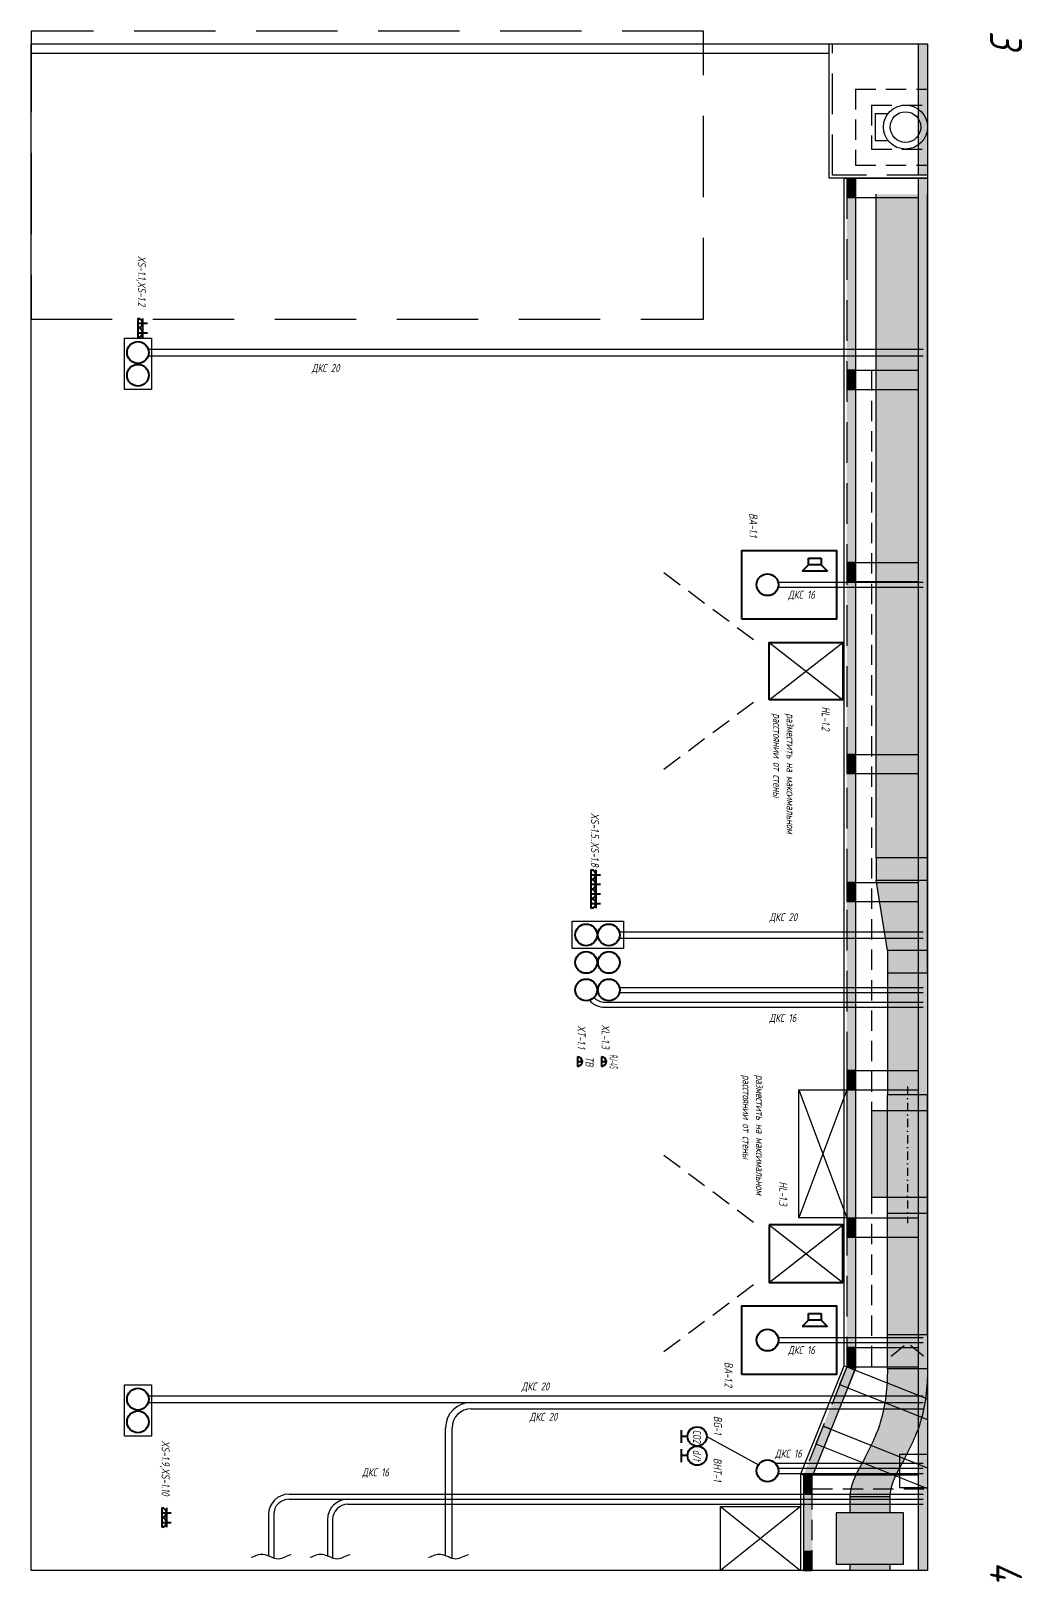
# Model space of a CAD drawing. Header units: millimetres. Extents: x -40374 to 56557, y -58468 to -14063.
# Drawn here: x -27105 to -24010, y -20850 to -16004 of the extents above; entities that cross this region are included whole.
import ezdxf
from ezdxf.enums import TextEntityAlignment as Align

# ---------------------------------------------------------------- set-up
doc = ezdxf.new("R2010")
doc.units = ezdxf.units.MM
doc.linetypes.add('DASHDOT', pattern=[25.4, 12.7, -6.35, 0, -6.35])
doc.linetypes.add('DASHED', pattern=[19.05, 12.7, -6.35])
for name, color, linetype in [('01 Черновое', 7, 'Continuous'), ('02 ОВиК', 7, 'Continuous'), ('02 ЭОМ и СС', 7, 'Continuous'), ('03 Потолок', 7, 'Continuous'), ('04 Лючки', 7, 'Continuous'), ('10 Перегородки', 7, 'Continuous')]:
    doc.layers.add(name, color=color, linetype=linetype)
doc.layers.add('100 noprint', color=1, linetype='Continuous', plot=False)
doc.styles.add('ГОСТ-ISOCPEUR', font='isocpeui.ttf', dxfattribs={"width": 0.8})

# ---------------------------------------------------------------- blocks, each defined once
blk = doc.blocks.new('громкоговоритель')
at = {"color": 0, "lineweight": -2}
for p, q in [((0, -2), (0, 2)), ((0, 2), (2, 2)), ((2, 2), (4, 4)), ((2, 2), (2, -2)), ((4, 4), (4, -4)), ((2, -2), (0, -2)), ((2, -2), (4, -4))]:
    blk.add_line(p, q, dxfattribs=at)
blk = doc.blocks.new('датчик температуры и влажности')
at = {"color": 0, "lineweight": -2}
for p, q in [((-2, 0), (2, 0)), ((0, 2), (0, 0))]:
    blk.add_line(p, q, dxfattribs=at)
blk.add_circle((0, 5), 3, dxfattribs=at)
at = {"color": 0, "lineweight": -2, "style": 'ГОСТ-ISOCPEUR', "width": 0.6}
blk.add_text('d/t', height=2.5, rotation=360, dxfattribs=at).set_placement((-0.01, 5), align=Align.MIDDLE_CENTER)
blk = doc.blocks.new('датчик CO2')
at = {"color": 0, "lineweight": -2}
for p, q in [((-2, 0), (2, 0)), ((0, 2), (0, 0))]:
    blk.add_line(p, q, dxfattribs=at)
blk.add_circle((0, 5), 3, dxfattribs=at)
at = {"color": 0, "lineweight": -2, "style": 'ГОСТ-ISOCPEUR', "width": 0.6}
blk.add_text('CO2', height=2.5, rotation=360, dxfattribs=at).set_placement((-0.01, 5), align=Align.MIDDLE_CENTER)
blk = doc.blocks.new('розетка скрытая трехполюсная')
at = {"color": 0, "lineweight": -2}
for p, q in [((-1.5, 1.5), (1.5, 1.5)), ((-1.5, 0), (1.5, 0)), ((0, 0), (0, 3))]:
    blk.add_line(p, q, dxfattribs=at)
blk.add_arc((0, 0), 1.5, 0, 180, dxfattribs=at)
blk = doc.blocks.new('розетка RJ-45')
at = {"color": 0, "lineweight": -2}
for p, q in [((-1.5, 0), (1.5, 0)), ((0, 0), (0, 1.5))]:
    blk.add_line(p, q, dxfattribs=at)
blk.add_arc((0, 0), 1.5, 0, 180, dxfattribs=at)
at = {"color": 0, "lineweight": -2, "style": 'ГОСТ-ISOCPEUR', "width": 0.4}
blk.add_text('RJ-45', height=2.5, dxfattribs=at).set_placement((0, 2.5), align=Align.CENTER)
blk = doc.blocks.new('розетка ТВ')
at = {"color": 0, "lineweight": -2}
for p, q in [((-1.5, 0), (1.5, 0)), ((0, 0), (0, 1.5))]:
    blk.add_line(p, q, dxfattribs=at)
blk.add_arc((0, 0), 1.5, 0, 180, dxfattribs=at)
at = {"color": 0, "lineweight": -2, "style": 'ГОСТ-ISOCPEUR', "width": 0.8}
blk.add_text('ТВ', height=2.5, dxfattribs=at).set_placement((0, 2.5), align=Align.CENTER)

msp = doc.modelspace()

# ---------------------------------------------------------------- hatches: boundary and pattern name
at = {"layer": '02 ОВиК', "lineweight": -2}
for points in [[(-24464.9, -18587.1), (-24304.9, -18587.1), (-24304.9, -16514.1), (-24464.9, -16514.1)], [(-24464.9, -18587.1), (-24304.9, -18587.1), (-24304.9, -16514.1), (-24464.9, -16514.1)], [(-24429.9, -19327.1), (-24304.9, -19327.1), (-24304.9, -18947.1), (-24429.9, -18947.1)], [(-24304.9, -19327.1), (-24304.9, -18947.1), (-24429.9, -18947.1), (-24429.9, -19327.1)], [(-24429.9, -19647.1), (-24429.9, -19377.1), (-24479.9, -19377.1), (-24479.9, -19647.1)], [(-24429.9, -19647.1), (-24429.9, -19377.1), (-24479.9, -19377.1), (-24479.9, -19647.1)], [(-24429.9, -20077.1), (-24304.9, -20077.1), (-24304.9, -19697.1), (-24429.9, -19697.1)], [(-24429.9, -20077.1), (-24304.9, -20077.1), (-24304.9, -19697.1), (-24429.9, -19697.1)], [(-24304.9, -20184.1), (-24429.9, -20184.1), (-24429.9, -20077.1), (-24304.9, -20077.1)], [(-24304.9, -20184.1), (-24429.9, -20184.1), (-24429.9, -20077.1), (-24304.9, -20077.1)]]:
    msp.add_hatch(color=232, dxfattribs=at).paths.add_polyline_path(points)
h = msp.add_hatch(color=232, dxfattribs=at)
h.paths.add_polyline_path([(-24429.9, -18947.1), (-24304.9, -18947.1), (-24304.9, -18877.1), (-24429.9, -18877.1)])
h.paths.add_polyline_path([(-24429.9, -18877.1), (-24304.9, -18877.1), (-24304.9, -18657.1), (-24464.9, -18657.1)])
h.paths.add_polyline_path([(-24464.9, -18657.1), (-24304.9, -18657.1), (-24304.9, -18587.1), (-24464.9, -18587.1)])
h = msp.add_hatch(color=232, dxfattribs=at)
h.paths.add_polyline_path([(-24429.9, -18947.1), (-24304.9, -18947.1), (-24304.9, -18877.1), (-24429.9, -18877.1)])
h.paths.add_polyline_path([(-24304.9, -18877.1), (-24304.9, -18657.1), (-24464.9, -18657.1), (-24429.9, -18877.1)])
h.paths.add_polyline_path([(-24464.9, -18657.1), (-24304.9, -18657.1), (-24304.9, -18587.1), (-24464.9, -18587.1)])
h = msp.add_hatch(color=232, dxfattribs=at)
h.paths.add_polyline_path([(-24367.4, -19377.1), (-24304.9, -19377.1), (-24304.9, -19327.1), (-24367.4, -19327.1)])
h.paths.add_polyline_path([(-24367.4, -19647.1), (-24304.9, -19647.1), (-24304.9, -19377.1), (-24367.4, -19377.1)])
h.paths.add_polyline_path([(-24429.9, -19377.1), (-24367.4, -19377.1), (-24367.4, -19327.1), (-24429.9, -19327.1)])
h.paths.add_polyline_path([(-24429.9, -19647.1), (-24367.4, -19647.1), (-24367.4, -19377.1), (-24429.9, -19377.1)])
h.paths.add_polyline_path([(-24429.9, -19697.1), (-24367.4, -19697.1), (-24367.4, -19647.1), (-24429.9, -19647.1)])
h.paths.add_polyline_path([(-24367.4, -19697.1), (-24304.9, -19697.1), (-24304.9, -19647.1), (-24367.4, -19647.1)])
h = msp.add_hatch(color=232, dxfattribs=at)
h.paths.add_polyline_path([(-24367.4, -19377.1), (-24304.9, -19377.1), (-24304.9, -19327.1), (-24367.4, -19327.1)])
h.paths.add_polyline_path([(-24367.4, -19647.1), (-24304.9, -19647.1), (-24304.9, -19377.1), (-24367.4, -19377.1)])
h.paths.add_polyline_path([(-24429.9, -19377.1), (-24367.4, -19377.1), (-24367.4, -19327.1), (-24429.9, -19327.1)])
h.paths.add_polyline_path([(-24429.9, -19647.1), (-24367.4, -19647.1), (-24367.4, -19377.1), (-24429.9, -19377.1)])
h.paths.add_polyline_path([(-24429.9, -19697.1), (-24367.4, -19697.1), (-24367.4, -19647.1), (-24429.9, -19647.1)])
h.paths.add_polyline_path([(-24367.4, -19697.1), (-24304.9, -19697.1), (-24304.9, -19647.1), (-24367.4, -19647.1)])
h = msp.add_hatch(color=232, dxfattribs=at)
edge = h.paths.add_edge_path()
edge.add_spline(control_points=[(-24419.5, -20559.1), (-24413.9, -20534.4), (-24376.7, -20464.9), (-24316, -20349.3), (-24304.9, -20240.4), (-24304.9, -20184.1)], knot_values=[0, 0, 0, 0, 76.469987, 226.168916, 395.002195, 395.002195, 395.002195, 395.002195], degree=3, periodic=0)
edge.add_line((-24304.9, -20184.1), (-24429.9, -20184.1))
edge.add_spline(control_points=[(-24429.9, -20184.1), (-24429.9, -20240.4), (-24441, -20349.3), (-24501.7, -20464.9), (-24538.9, -20534.4), (-24544.5, -20559.1)], knot_values=[0, 0, 0, 0, 168.833279, 318.532208, 395.002195, 395.002195, 395.002195, 395.002195], degree=3, periodic=0)
edge.add_line((-24544.5, -20559.1), (-24419.5, -20559.1))
edge = h.paths.add_edge_path()
edge.add_spline(control_points=[(-24422.4, -20584.1), (-24422.4, -20575.6), (-24421.3, -20567.3), (-24419.5, -20559.1)], knot_values=[395.002195, 395.002195, 395.002195, 395.002195, 420.433976, 420.433976, 420.433976, 420.433976], degree=3, periodic=0)
edge.add_line((-24419.5, -20559.1), (-24544.5, -20559.1))
edge.add_spline(control_points=[(-24544.5, -20559.1), (-24546.3, -20567.3), (-24547.4, -20575.6), (-24547.4, -20584.1)], knot_values=[395.002195, 395.002195, 395.002195, 395.002195, 420.433976, 420.433976, 420.433976, 420.433976], degree=3, periodic=0)
edge.add_line((-24547.4, -20584.1), (-24422.4, -20584.1))
h = msp.add_hatch(color=232, dxfattribs=at)
edge = h.paths.add_edge_path()
edge.add_spline(control_points=[(-24419.5, -20559.1), (-24413.9, -20534.4), (-24376.7, -20464.9), (-24316, -20349.3), (-24304.9, -20240.4), (-24304.9, -20184.1)], knot_values=[0, 0, 0, 0, 76.469987, 226.168916, 395.002195, 395.002195, 395.002195, 395.002195], degree=3, periodic=0)
edge.add_line((-24304.9, -20184.1), (-24429.9, -20184.1))
edge.add_spline(control_points=[(-24429.9, -20184.1), (-24429.9, -20240.4), (-24441, -20349.3), (-24501.7, -20464.9), (-24538.9, -20534.4), (-24544.5, -20559.1)], knot_values=[0, 0, 0, 0, 168.833279, 318.532208, 395.002195, 395.002195, 395.002195, 395.002195], degree=3, periodic=0)
edge.add_line((-24544.5, -20559.1), (-24419.5, -20559.1))
edge = h.paths.add_edge_path()
edge.add_spline(control_points=[(-24422.4, -20584.1), (-24422.4, -20575.6), (-24421.3, -20567.3), (-24419.5, -20559.1)], knot_values=[395.002195, 395.002195, 395.002195, 395.002195, 420.433976, 420.433976, 420.433976, 420.433976], degree=3, periodic=0)
edge.add_line((-24419.5, -20559.1), (-24544.5, -20559.1))
edge.add_spline(control_points=[(-24544.5, -20559.1), (-24546.3, -20567.3), (-24547.4, -20575.6), (-24547.4, -20584.1)], knot_values=[395.002195, 395.002195, 395.002195, 395.002195, 420.433976, 420.433976, 420.433976, 420.433976], degree=3, periodic=0)
edge.add_line((-24547.4, -20584.1), (-24422.4, -20584.1))
h = msp.add_hatch(color=232, dxfattribs=at)
h.paths.add_polyline_path([(-24547.4, -20634.1), (-24422.4, -20634.1), (-24422.4, -20584.1), (-24547.4, -20584.1)])
h.paths.add_polyline_path([(-24589.9, -20794.1), (-24379.9, -20794.1), (-24379.9, -20634.1), (-24589.9, -20634.1)])
h.paths.add_polyline_path([(-24547.4, -20814.1), (-24422.4, -20814.1), (-24422.4, -20794.1), (-24547.4, -20794.1)])
h = msp.add_hatch(color=232, dxfattribs=at)
h.paths.add_polyline_path([(-24422.4, -20634.1), (-24422.4, -20584.1), (-24547.4, -20584.1), (-24547.4, -20634.1)])
h.paths.add_polyline_path([(-24379.9, -20634.1), (-24589.9, -20634.1), (-24589.9, -20794.1), (-24379.9, -20794.1)])
h.paths.add_polyline_path([(-24422.4, -20814.1), (-24422.4, -20794.1), (-24547.4, -20794.1), (-24547.4, -20814.1)])
at = {"layer": '03 Потолок', "lineweight": -2}
for color, points in [(9, [(-24304.9, -16454.6), (-24304.9, -16044.1), (-24332.9, -16044.1), (-24332.9, -16454.6)]), (252, [(-24556.9, -16524.1), (-24529.9, -16524.1), (-24529.9, -16464.1), (-24556.9, -16464.1)]), (9, [(-24304.9, -20814.1), (-24304.9, -16464.1), (-24332.9, -16464.1), (-24332.9, -20814.1)]), (252, [(-24556.9, -17124.1), (-24529.9, -17124.1), (-24529.9, -17064.1), (-24556.9, -17064.1)]), (252, [(-24556.9, -17724.1), (-24529.9, -17724.1), (-24529.9, -17664.1), (-24556.9, -17664.1)]), (252, [(-24556.9, -18324.1), (-24529.9, -18324.1), (-24529.9, -18264.1), (-24556.9, -18264.1)]), (252, [(-24556.9, -18724.1), (-24529.9, -18724.1), (-24529.9, -18664.1), (-24556.9, -18664.1)]), (252, [(-24556.9, -19312.1), (-24529.9, -19312.1), (-24529.9, -19252.1), (-24556.9, -19252.1)]), (252, [(-24556.9, -19772.1), (-24529.9, -19772.1), (-24529.9, -19712.1), (-24556.9, -19712.1)]), (252, [(-24556.9, -20177.3), (-24529.9, -20177.3), (-24529.9, -20117.3), (-24556.9, -20117.3)]), (252, [(-24579.1, -20233), (-24554, -20243), (-24531.8, -20187.3), (-24556.9, -20177.3)]), (252, [(-24653.1, -20418.2), (-24628, -20428.2), (-24605.8, -20372.5), (-24630.9, -20362.5)]), (252, [(-24691.9, -20575.2), (-24664.9, -20575.2), (-24664.9, -20515.2), (-24691.9, -20515.2)]), (9, [(-24664.9, -20754.1), (-24664.9, -20575.2), (-24691.9, -20575.2), (-24691.9, -20754.1)]), (252, [(-24691.9, -20814.1), (-24664.9, -20814.1), (-24664.9, -20754.1), (-24691.9, -20754.1)])]:
    msp.add_hatch(color=color, dxfattribs=at).paths.add_polyline_path(points)
h = msp.add_hatch(color=9, dxfattribs=at)
h.paths.add_polyline_path([(-24529.9, -20182.5), (-24529.9, -20177.3), (-24556.9, -20177.3), (-24556.8, -20177.3)])
h.paths.add_polyline_path([(-24529.9, -20117.3), (-24529.9, -19772.1), (-24556.9, -19772.1), (-24556.9, -20117.3)])
h.paths.add_polyline_path([(-24529.9, -19712.1), (-24529.9, -19312.1), (-24556.9, -19312.1), (-24556.9, -19712.1)])
h.paths.add_polyline_path([(-24529.9, -19252.1), (-24529.9, -18724.1), (-24556.9, -18724.1), (-24556.9, -19252.1)])
h.paths.add_polyline_path([(-24529.9, -18664.1), (-24529.9, -18324.1), (-24556.9, -18324.1), (-24556.9, -18664.1)])
h.paths.add_polyline_path([(-24529.9, -18264.1), (-24529.9, -17724.1), (-24556.9, -17724.1), (-24556.9, -18264.1)])
h.paths.add_polyline_path([(-24529.9, -17664.1), (-24529.9, -17124.1), (-24556.9, -17124.1), (-24556.9, -17664.1)])
h.paths.add_polyline_path([(-24529.9, -17064.1), (-24529.9, -16524.1), (-24556.9, -16524.1), (-24556.9, -17064.1)])
h = msp.add_hatch(color=9, dxfattribs=at)
h.paths.add_polyline_path([(-24531.8, -20187.3), (-24529.9, -20182.5), (-24556.8, -20177.3)])
h.paths.add_polyline_path([(-24605.8, -20372.5), (-24554, -20243), (-24579.1, -20233), (-24630.9, -20362.5)])
h.paths.add_polyline_path([(-24662.8, -20515.2), (-24628, -20428.2), (-24653.1, -20418.2), (-24691.9, -20515.2)])

# ---------------------------------------------------------------- linework, layer by layer
at = {"layer": '01 Черновое', "linetype": 'DASHED', "ltscale": 20}
msp.add_lwpolyline([(-25004.9, -16004.1), (-27104.9, -16004.1), (-27104.9, -16904.1), (-25004.9, -16904.1)], close=True, dxfattribs=at)
at = {"layer": '01 Черновое'}
msp.add_lwpolyline([(-27104.9, -16044.1), (-24304.9, -16044.1), (-24304.9, -20814.1), (-27104.9, -20814.1)], close=True, dxfattribs=at)
at = {"layer": '02 ОВиК', "color": 1, "linetype": 'DASHED', "lineweight": -2, "ltscale": 5}
for p, q in [((-24529.9, -16185.3), (-24304.9, -16185.3)), ((-24529.9, -16185.3), (-24529.9, -16422.8)), ((-24529.9, -16185.3), (-24304.9, -16185.3)), ((-24529.9, -16185.3), (-24529.9, -16422.8)), ((-24479.9, -16235.3), (-24304.9, -16235.3)), ((-24479.9, -16235.3), (-24479.9, -16372.8)), ((-24479.9, -16235.3), (-24304.9, -16235.3)), ((-24479.9, -16235.3), (-24479.9, -16372.8)), ((-24479.9, -16372.8), (-24304.9, -16372.8)), ((-24479.9, -16372.8), (-24304.9, -16372.8)), ((-24529.9, -16422.8), (-24304.9, -16422.8)), ((-24529.9, -16422.8), (-24304.9, -16422.8)), ((-24529.9, -17064.1), (-24529.9, -20177.3)), ((-24529.9, -17064.1), (-24529.9, -20177.3)), ((-24479.9, -17064.1), (-24479.9, -20177.3)), ((-24479.9, -17064.1), (-24479.9, -20177.3)), ((-24664.9, -20814.1), (-24664.9, -20559.1)), ((-24664.9, -20559.1), (-24304.9, -20559.1)), ((-24664.9, -20814.1), (-24664.9, -20559.1)), ((-24664.9, -20559.1), (-24304.9, -20559.1))]:
    msp.add_line(p, q, dxfattribs=at)
at = {"layer": '02 ОВиК', "color": 1}
for p, q in [((-24468.6, -16261.5), (-24427.6, -16261.5)), ((-24468.6, -16261.5), (-24468.6, -16346.6)), ((-24468.6, -16261.5), (-24427.6, -16261.5)), ((-24468.6, -16261.5), (-24468.6, -16346.6)), ((-24468.6, -16346.6), (-24427.6, -16346.6)), ((-24468.6, -16346.6), (-24427.6, -16346.6)), ((-24464.9, -18587.1), (-24464.9, -16514.1)), ((-24464.9, -18587.1), (-24464.9, -16514.1)), ((-24304.9, -18587.1), (-24304.9, -16514.1)), ((-24304.9, -18587.1), (-24304.9, -16514.1)), ((-24304.9, -18587.1), (-24464.9, -18587.1)), ((-24304.9, -18587.1), (-24464.9, -18587.1)), ((-24429.9, -18877.1), (-24464.9, -18657.1)), ((-24429.9, -18877.1), (-24464.9, -18657.1)), ((-24304.9, -18877.1), (-24304.9, -18657.1)), ((-24304.9, -18877.1), (-24304.9, -18657.1)), ((-24429.9, -18947.1), (-24429.9, -19327.1)), ((-24429.9, -18947.1), (-24429.9, -19327.1)), ((-24304.9, -18947.1), (-24304.9, -19327.1)), ((-24304.9, -18947.1), (-24304.9, -19327.1)), ((-24429.9, -19697.1), (-24429.9, -19327.1)), ((-24429.9, -19697.1), (-24429.9, -19327.1)), ((-24479.9, -19377.1), (-24479.9, -19647.1)), ((-24479.9, -19377.1), (-24429.9, -19377.1)), ((-24479.9, -19377.1), (-24479.9, -19647.1)), ((-24479.9, -19377.1), (-24429.9, -19377.1)), ((-24479.9, -19647.1), (-24429.9, -19647.1)), ((-24479.9, -19647.1), (-24429.9, -19647.1)), ((-24417.7, -20144.2), (-24377.3, -20110.9)), ((-24417.7, -20144.2), (-24377.3, -20110.9)), ((-24317, -20144.2), (-24357.4, -20110.9)), ((-24317, -20144.2), (-24357.4, -20110.9))]:
    msp.add_line(p, q, dxfattribs=at)
at = {"layer": '02 ОВиК', "color": 1, "lineweight": -2}
for p, q in [((-24429.9, -19327.1), (-24304.9, -19327.1)), ((-24429.9, -19327.1), (-24304.9, -19327.1)), ((-24304.9, -19697.1), (-24304.9, -19327.1)), ((-24304.9, -19697.1), (-24304.9, -19327.1)), ((-24429.9, -19377.1), (-24304.9, -19377.1)), ((-24429.9, -19377.1), (-24304.9, -19377.1)), ((-24429.9, -19647.1), (-24304.9, -19647.1)), ((-24429.9, -19647.1), (-24304.9, -19647.1)), ((-24429.9, -20077.1), (-24429.9, -19697.1)), ((-24429.9, -19697.1), (-24304.9, -19697.1)), ((-24429.9, -20077.1), (-24429.9, -19697.1)), ((-24429.9, -19697.1), (-24304.9, -19697.1)), ((-24304.9, -20077.1), (-24304.9, -19697.1)), ((-24304.9, -20077.1), (-24304.9, -19697.1)), ((-24422.4, -20584.1), (-24547.4, -20584.1)), ((-24547.4, -20584.1), (-24547.4, -20634.1)), ((-24422.4, -20584.1), (-24547.4, -20584.1)), ((-24547.4, -20584.1), (-24547.4, -20634.1)), ((-24422.4, -20584.1), (-24422.4, -20634.1)), ((-24422.4, -20584.1), (-24422.4, -20634.1)), ((-24547.4, -20794.1), (-24547.4, -20814.1)), ((-24547.4, -20794.1), (-24547.4, -20814.1)), ((-24422.4, -20794.1), (-24422.4, -20814.1)), ((-24422.4, -20794.1), (-24422.4, -20814.1))]:
    msp.add_line(p, q, dxfattribs=at)
at = {"layer": '02 ОВиК', "color": 1, "linetype": 'DASHDOT', "ltscale": 2}
msp.add_line((-24367.4, -19301.4), (-24367.4, -19728.7), dxfattribs=at)
msp.add_line((-24367.4, -19301.4), (-24367.4, -19728.7), dxfattribs=at)
at = {"layer": '02 ОВиК', "color": 1, "flags": 128}
for points in [[(-24464.9, -18657.1), (-24304.9, -18657.1), (-24304.9, -18587.1), (-24464.9, -18587.1)], [(-24464.9, -18657.1), (-24304.9, -18657.1), (-24304.9, -18587.1), (-24464.9, -18587.1)], [(-24429.9, -18947.1), (-24304.9, -18947.1), (-24304.9, -18877.1), (-24429.9, -18877.1)], [(-24429.9, -18947.1), (-24304.9, -18947.1), (-24304.9, -18877.1), (-24429.9, -18877.1)], [(-24304.9, -20184.1), (-24429.9, -20184.1), (-24429.9, -20077.1), (-24304.9, -20077.1)], [(-24304.9, -20184.1), (-24429.9, -20184.1), (-24429.9, -20077.1), (-24304.9, -20077.1)]]:
    msp.add_lwpolyline(points, close=True, dxfattribs=at)
at = {"layer": '02 ОВиК', "color": 1, "lineweight": -2, "flags": 128}
msp.add_lwpolyline([(-24379.9, -20634.1), (-24589.9, -20634.1), (-24589.9, -20794.1), (-24379.9, -20794.1)], close=True, dxfattribs=at)
msp.add_lwpolyline([(-24379.9, -20634.1), (-24589.9, -20634.1), (-24589.9, -20794.1), (-24379.9, -20794.1)], close=True, dxfattribs=at)
at = {"layer": '02 ОВиК', "color": 1}
for radius in [68.8, 68.8, 47.8, 47.8]:
    msp.add_circle((-24373.6, -16304.1), radius, dxfattribs=at)
at = {"layer": '02 ОВиК', "color": 1, "lineweight": -2, "start_tangent": (0, -1), "end_tangent": (0, -1)}
for points in [[(-24429.9, -20184.1), (-24452.3, -20351.4), (-24514, -20487.8), (-24547.4, -20584.1)], [(-24429.9, -20184.1), (-24452.3, -20351.4), (-24514, -20487.8), (-24547.4, -20584.1)], [(-24304.9, -20184.1), (-24327.3, -20351.4), (-24389, -20487.8), (-24422.4, -20584.1)], [(-24304.9, -20184.1), (-24327.3, -20351.4), (-24389, -20487.8), (-24422.4, -20584.1)]]:
    msp.add_spline(points, degree=3, dxfattribs=at)
at = {"layer": '02 ЭОМ и СС', "color": 1}
for p, q in [((-26738.4, -16998.6), (-24318.4, -16998.6)), ((-26738.4, -16998.6), (-24318.4, -16998.6)), ((-26738.4, -17018.6), (-24318.4, -17018.6)), ((-26738.4, -17018.6), (-24318.4, -17018.6)), ((-25267.6, -18818.1), (-24318.4, -18818.1)), ((-25267.6, -18818.1), (-24318.4, -18818.1)), ((-25267.6, -18838.1), (-24318.4, -18838.1)), ((-25267.6, -18838.1), (-24318.4, -18838.1)), ((-26738.4, -20268.6), (-24318.4, -20268.6)), ((-26738.4, -20268.6), (-24318.4, -20268.6)), ((-26738.4, -20288.6), (-24318.4, -20288.6)), ((-26738.4, -20288.6), (-24318.4, -20288.6)), ((-25741.9, -20288.6), (-24318.4, -20288.6)), ((-25741.9, -20288.6), (-24318.4, -20288.6)), ((-25729.9, -20308.6), (-24318.4, -20308.6)), ((-25729.9, -20308.6), (-24318.4, -20308.6)), ((-25809.9, -20767.9), (-25809.9, -20368.6)), ((-25809.9, -20767.9), (-25809.9, -20368.6)), ((-25789.9, -20776.3), (-25789.9, -20368.6)), ((-25789.9, -20776.3), (-25789.9, -20368.6))]:
    msp.add_line(p, q, dxfattribs=at)
at = {"layer": '02 ЭОМ и СС', "color": 3, "linetype": 'DASHED', "ltscale": 5}
for p, q in [((-24848.2, -17906.4), (-25129.9, -17695.8)), ((-24848.2, -18101.8), (-25129.9, -18312.4)), ((-24848.2, -19726.4), (-25129.9, -19515.8)), ((-24848.2, -19921.8), (-25129.9, -20132.4))]:
    msp.add_line(p, q, dxfattribs=at)
at = {"layer": '02 ЭОМ и СС'}
for p, q in [((-24771.3, -17726.1), (-24318.4, -17726.1)), ((-24771.3, -17726.1), (-24318.4, -17726.1)), ((-24771.3, -17742.1), (-24318.4, -17742.1)), ((-24771.3, -17742.1), (-24318.4, -17742.1)), ((-24771.3, -20086.1), (-24318.4, -20086.1)), ((-24771.3, -20086.1), (-24318.4, -20086.1)), ((-24771.3, -20102.1), (-24318.4, -20102.1)), ((-24771.3, -20102.1), (-24318.4, -20102.1)), ((-24994.3, -20395.1), (-24832.5, -20483.6)), ((-24780.3, -20478.7), (-24318.4, -20478.7)), ((-24780.3, -20478.7), (-24318.4, -20478.7)), ((-24771.3, -20494.7), (-24318.4, -20494.7)), ((-24771.3, -20494.7), (-24318.4, -20494.7)), ((-24746.5, -20494.7), (-24318.4, -20494.7)), ((-24746.5, -20494.7), (-24318.4, -20494.7)), ((-24771.3, -20510.7), (-24318.4, -20510.7)), ((-24771.3, -20510.7), (-24318.4, -20510.7)), ((-26298.9, -20575.2), (-24318.4, -20575.2)), ((-26298.9, -20575.2), (-24318.4, -20575.2)), ((-26298.9, -20591.2), (-24318.4, -20591.2)), ((-26298.9, -20591.2), (-24318.4, -20591.2)), ((-26105.9, -20591.2), (-24318.4, -20591.2)), ((-26105.9, -20591.2), (-24318.4, -20591.2)), ((-26362.9, -20639.2), (-26362.9, -20768.5)), ((-26362.9, -20639.2), (-26362.9, -20768.5)), ((-26346.9, -20639.2), (-26346.9, -20775.3)), ((-26346.9, -20639.2), (-26346.9, -20775.3)), ((-26114.9, -20607.2), (-24318.4, -20607.2)), ((-26114.9, -20607.2), (-24318.4, -20607.2)), ((-26178.9, -20655.2), (-26178.9, -20768.5)), ((-26178.9, -20655.2), (-26178.9, -20768.5)), ((-26162.9, -20655.2), (-26162.9, -20775.3)), ((-26162.9, -20655.2), (-26162.9, -20775.3))]:
    msp.add_line(p, q, dxfattribs=at)
at = {"layer": '02 ЭОМ и СС', "color": 3}
for p, q in [((-24799.4, -18094.1), (-24569.4, -17914.1)), ((-24799.4, -17914.1), (-24569.4, -18094.1)), ((-24799.4, -19734.1), (-24569.4, -19914.1)), ((-24799.4, -19914.1), (-24569.4, -19734.1))]:
    msp.add_line(p, q, dxfattribs=at)
at = {"layer": '02 ЭОМ и СС', "color": 6}
for p, q in [((-25266.6, -18992.1), (-24318.4, -18992.1)), ((-25266.6, -18992.1), (-24318.4, -18992.1)), ((-25312.8, -19038.1), (-24318.4, -19038.1)), ((-25312.8, -19038.1), (-24318.4, -19038.1)), ((-25266.6, -19008.1), (-24318.4, -19008.1)), ((-25266.6, -19008.1), (-24318.4, -19008.1)), ((-25312.8, -19054.1), (-24318.4, -19054.1)), ((-25312.8, -19054.1), (-24318.4, -19054.1))]:
    msp.add_line(p, q, dxfattribs=at)
at = {"layer": '02 ЭОМ и СС', "lineweight": 40, "flags": 128}
for points in [[(-24884.4, -17841.6), (-24884.4, -17626.6), (-24589.4, -17626.6), (-24589.4, -17841.6)], [(-24884.4, -20201.6), (-24884.4, -19986.6), (-24589.4, -19986.6), (-24589.4, -20201.6)]]:
    msp.add_lwpolyline(points, close=True, dxfattribs=at)
at = {"layer": '02 ЭОМ и СС', "color": 3, "lineweight": 40, "flags": 128}
for points in [[(-24799.4, -18094.1), (-24799.4, -17914.1), (-24569.4, -17914.1), (-24569.4, -18094.1)], [(-24799.4, -19734.1), (-24799.4, -19914.1), (-24569.4, -19914.1), (-24569.4, -19734.1)]]:
    msp.add_lwpolyline(points, close=True, dxfattribs=at)
at = {"layer": '02 ЭОМ и СС', "color": 1, "lineweight": 40}
for centre in [(-26770.9, -17008.6), (-26770.9, -17008.6), (-26770.9, -17079.6), (-26770.9, -17079.6), (-25371, -18828.1), (-25371, -18828.1), (-25300, -18828.1), (-25300, -18828.1), (-25370.9, -18914.1), (-25370.9, -18914.1), (-25299.9, -18914.1), (-25299.9, -18914.1), (-26770.9, -20278.6), (-26770.9, -20278.6), (-26770.9, -20349.6), (-26770.9, -20349.6)]:
    msp.add_circle(centre, 34, dxfattribs=at)
at = {"layer": '02 ЭОМ и СС', "lineweight": 40}
for centre in [(-24804.4, -17734.1), (-24804.4, -17734.1), (-24804.4, -20094.1), (-24804.4, -20094.1), (-24804.4, -20502.7), (-24804.4, -20502.7)]:
    msp.add_circle(centre, 34, dxfattribs=at)
at = {"layer": '02 ЭОМ и СС', "color": 6, "lineweight": 40}
for centre in [(-25370.9, -19000.1), (-25370.9, -19000.1), (-25299.9, -19000.1), (-25299.9, -19000.1)]:
    msp.add_circle(centre, 34, dxfattribs=at)
at = {"layer": '02 ЭОМ и СС', "color": 6}
for radius, start in [(64, 221.5369), (64, 221.5369), (48, 225), (48, 225)]:
    msp.add_arc((-25312.8, -18990.1), radius, start, 270, dxfattribs=at)
at = {"layer": '02 ЭОМ и СС', "color": 1}
for radius in [80, 80, 60, 60]:
    msp.add_arc((-25729.9, -20368.6), radius, 90, 180, dxfattribs=at)
at = {"layer": '02 ЭОМ и СС'}
for centre, radius in [((-26298.9, -20639.2), 64), ((-26298.9, -20639.2), 64), ((-26298.9, -20639.2), 48), ((-26298.9, -20639.2), 48), ((-26114.9, -20655.2), 64), ((-26114.9, -20655.2), 64), ((-26114.9, -20655.2), 48), ((-26114.9, -20655.2), 48)]:
    msp.add_arc(centre, radius, 90, 180, dxfattribs=at)
at = {"layer": '02 ЭОМ и СС', "start_tangent": (-0.971399, -0.237453), "end_tangent": (-0.910366, -0.413803)}
for points in [[(-26292.3, -20764.7), (-26332.1, -20778.4), (-26379.8, -20763.6), (-26417.3, -20773.8)], [(-26292.3, -20764.7), (-26332.1, -20778.4), (-26379.8, -20763.6), (-26417.3, -20773.8)], [(-26108.3, -20764.7), (-26148.1, -20778.4), (-26195.8, -20763.6), (-26233.3, -20773.8)], [(-26108.3, -20764.7), (-26148.1, -20778.4), (-26195.8, -20763.6), (-26233.3, -20773.8)]]:
    msp.add_spline(points, degree=3, dxfattribs=at)
at = {"layer": '02 ЭОМ и СС', "color": 1, "start_tangent": (-0.971399, -0.237453), "end_tangent": (-0.910366, -0.413803)}
msp.add_spline([(-25737.9, -20764.7), (-25777.7, -20778.4), (-25825.4, -20763.6), (-25862.9, -20773.8)], degree=3, dxfattribs=at)
msp.add_spline([(-25737.9, -20764.7), (-25777.7, -20778.4), (-25825.4, -20763.6), (-25862.9, -20773.8)], degree=3, dxfattribs=at)
at = {"layer": '03 Потолок', "color": 1, "lineweight": -2}
for p, q in [((-24611.4, -16464.1), (-24611.4, -16044.1)), ((-24332.9, -16454.6), (-24332.9, -16044.1)), ((-24304.9, -16464.1), (-24611.4, -16464.1)), ((-24566.4, -16464.1), (-24304.9, -16464.1)), ((-24566.4, -16464.1), (-24566.4, -20175.4)), ((-24529.9, -16464.1), (-24529.9, -20182.5)), ((-24332.9, -20814.1), (-24332.9, -16464.1)), ((-24556.9, -16524.1), (-24332.9, -16524.1)), ((-24556.9, -17064.1), (-24332.9, -17064.1)), ((-24556.9, -17124.1), (-24332.9, -17124.1)), ((-24556.9, -17664.1), (-24332.9, -17664.1)), ((-24556.9, -17724.1), (-24332.9, -17724.1)), ((-24556.9, -18264.1), (-24332.9, -18264.1)), ((-24556.9, -18324.1), (-24332.9, -18324.1)), ((-24556.9, -18664.1), (-24332.9, -18664.1)), ((-24556.9, -18724.1), (-24332.9, -18724.1)), ((-24556.9, -19252.1), (-24332.9, -19252.1)), ((-24556.9, -19312.1), (-24332.9, -19312.1)), ((-24556.9, -19712.1), (-24332.9, -19712.1)), ((-24556.9, -19772.1), (-24332.9, -19772.1)), ((-24556.9, -20117.3), (-24332.9, -20117.3)), ((-24566.4, -20175.4), (-24701.4, -20513.4)), ((-24529.9, -20182.5), (-24662.8, -20515.2)), ((-24529.9, -20182.5), (-24566.4, -20175.4)), ((-24556.9, -20177.3), (-24332.9, -20177.3)), ((-24556.9, -20177.3), (-24304.9, -20277.9)), ((-24579.1, -20233), (-24304.9, -20342.6)), ((-24630.9, -20362.5), (-24304.9, -20492.7)), ((-24653.1, -20418.2), (-24304.9, -20557.4)), ((-24391.9, -20450.7), (-24391.9, -20554.7)), ((-24391.9, -20450.7), (-24304.9, -20450.7)), ((-24701.4, -20513.4), (-24701.4, -20814.1)), ((-24701.4, -20513.4), (-24691.9, -20515.2)), ((-24691.9, -20515.2), (-24332.9, -20515.2)), ((-24691.9, -20515.2), (-24691.9, -20814.1)), ((-24691.9, -20575.2), (-24332.9, -20575.2)), ((-24391.9, -20554.7), (-24304.9, -20554.7))]:
    msp.add_line(p, q, dxfattribs=at)
at = {"layer": '03 Потолок', "color": 1, "linetype": 'DASHED', "ltscale": 10}
for p, q in [((-24601.9, -16454.6), (-24601.9, -16044.1)), ((-24304.9, -16454.6), (-24601.9, -16454.6)), ((-24556.9, -16464.1), (-24556.9, -20177.3)), ((-24556.9, -20177.3), (-24691.9, -20515.2))]:
    msp.add_line(p, q, dxfattribs=at)
at = {"layer": '03 Потолок', "color": 1, "lineweight": -2}
for points in [[(-24556.9, -16524.1), (-24529.9, -16524.1), (-24529.9, -16464.1), (-24556.9, -16464.1)], [(-24556.9, -17124.1), (-24529.9, -17124.1), (-24529.9, -17064.1), (-24556.9, -17064.1)], [(-24556.9, -17724.1), (-24529.9, -17724.1), (-24529.9, -17664.1), (-24556.9, -17664.1)], [(-24556.9, -18324.1), (-24529.9, -18324.1), (-24529.9, -18264.1), (-24556.9, -18264.1)], [(-24556.9, -18724.1), (-24529.9, -18724.1), (-24529.9, -18664.1), (-24556.9, -18664.1)], [(-24556.9, -19312.1), (-24529.9, -19312.1), (-24529.9, -19252.1), (-24556.9, -19252.1)], [(-24556.9, -20177.3), (-24529.9, -20177.3), (-24529.9, -20117.3), (-24556.9, -20117.3)], [(-24579.1, -20233), (-24554, -20243), (-24531.8, -20187.3), (-24556.9, -20177.3)], [(-24653.1, -20418.2), (-24628, -20428.2), (-24605.8, -20372.5), (-24630.9, -20362.5)], [(-24691.9, -20575.2), (-24664.9, -20575.2), (-24664.9, -20515.2), (-24691.9, -20515.2)], [(-24691.9, -20814.1), (-24664.9, -20814.1), (-24664.9, -20754.1), (-24691.9, -20754.1)]]:
    msp.add_lwpolyline(points, close=True, dxfattribs=at)
at = {"layer": '04 Лючки', "color": 2, "lineweight": -2}
for p, q in [((-24706.9, -19312.1), (-24556.9, -19712.1)), ((-24556.9, -19312.1), (-24706.9, -19712.1)), ((-24701.4, -20614.1), (-24951.4, -20814.1)), ((-24951.4, -20614.1), (-24701.4, -20814.1))]:
    msp.add_line(p, q, dxfattribs=at)
for points in [[(-24556.9, -19712.1), (-24706.9, -19712.1), (-24706.9, -19312.1), (-24556.9, -19312.1)], [(-24951.4, -20814.1), (-24951.4, -20614.1), (-24701.4, -20614.1), (-24701.4, -20814.1)]]:
    msp.add_lwpolyline(points, close=True, dxfattribs=at)
at = {"layer": '10 Перегородки', "color": 74, "linetype": 'Continuous', "ltscale": 10}
msp.add_line((-24611.4, -16074.1), (-27104.9, -16074.1), dxfattribs=at)
at = {"layer": '100 noprint', "color": 2, "lineweight": -2}
for points in [[(-26813.4, -16963.6), (-26728.4, -16963.6), (-26728.4, -17124.6), (-26813.4, -17124.6)], [(-26813.4, -16963.6), (-26728.4, -16963.6), (-26728.4, -17124.6), (-26813.4, -17124.6)], [(-25254.1, -18785.1), (-25254.1, -18870.1), (-25415.1, -18870.1), (-25415.1, -18785.1)], [(-25254.1, -18785.1), (-25254.1, -18870.1), (-25415.1, -18870.1), (-25415.1, -18785.1)], [(-26813.4, -20233.6), (-26728.4, -20233.6), (-26728.4, -20394.6), (-26813.4, -20394.6)], [(-26813.4, -20233.6), (-26728.4, -20233.6), (-26728.4, -20394.6), (-26813.4, -20394.6)]]:
    msp.add_lwpolyline(points, close=True, dxfattribs=at)

# ---------------------------------------------------------------- block references
at = {"layer": '02 ЭОМ и СС', "color": 1, "lineweight": 40, "xscale": 10, "yscale": 10, "zscale": 10, "rotation": 270}
for p in [(-26771.2, -16916.8), (-26771.2, -16946.8), (-25355.8, -18640), (-25355.8, -18670), (-25355.8, -18700), (-25355.8, -18730), (-26696.8, -20633.5), (-26696.8, -20663.5)]:
    msp.add_blockref('розетка скрытая трехполюсная', p, dxfattribs=at)
at = {"layer": '02 ЭОМ и СС', "lineweight": 40, "xscale": 10, "yscale": 10, "zscale": 10, "rotation": 270}
for name, p in [('громкоговоритель', (-24656.7, -17651.5)), ('громкоговоритель', (-24656.7, -20011.5)), ('датчик CO2', (-25074.3, -20395.1)), ('датчик температуры и влажности', (-25074.3, -20455.1))]:
    msp.add_blockref(name, p, dxfattribs=at)
at = {"layer": '02 ЭОМ и СС', "color": 6, "lineweight": 40, "xscale": 10, "yscale": 10, "zscale": 10, "rotation": 270}
for name, p in [('розетка ТВ', (-25397.8, -19223.8)), ('розетка RJ-45', (-25322.8, -19223.8))]:
    msp.add_blockref(name, p, dxfattribs=at)

# ---------------------------------------------------------------- texts
at = {"layer": '02 ЭОМ и СС', "linetype": 'Continuous', "style": 'ГОСТ-ISOCPEUR', "width": 0.8}
for s, p in [('XS-1.1,XS-1.2', (-26771.2, -16863.5)), ('BA-1.1', (-24861, -17585.1)), ('XS-1.5..XS-1.8', (-25355.8, -18615)), ('XT-1.1', (-25397.8, -19183.8)), ('XL-1.3', (-25322.8, -19183.8)), ('BA-1.2', (-24938.4, -20240.6)), ('BG-1', (-24972, -20388.7)), ('XS-1.9,XS-1.10', (-26696.8, -20580.1)), ('BHT-1', (-24973, -20535.8))]:
    msp.add_text(s, height=25, rotation=270, dxfattribs=at).set_placement(p, align=Align.RIGHT)
for s, p in [('HL-1.2', (-24634.9, -18114.8)), ('HL-1.3', (-24767.7, -19598.8))]:
    msp.add_text(s, height=25, rotation=270, dxfattribs=at).set_placement(p)
at = {"layer": '02 ЭОМ и СС', "color": 1, "char_height": 25, "width": 270.313, "attachment_point": 1, "style": 'ГОСТ-ISOCPEUR'}
for insert in [(-26227.8, -17044.5), (-24798.4, -18760.2), (-25572.6, -20226.4), (-25547.6, -20321.3)]:
    msp.add_mtext('{ДКС 20}', dxfattribs=dict(at, insert=insert))
at = {"layer": '02 ЭОМ и СС', "char_height": 25, "width": 270.313, "attachment_point": 1, "style": 'ГОСТ-ISOCPEUR'}
for insert in [(-24740.2, -17752.8), (-24740.2, -20112.8), (-24781.1, -20436.2), (-26070.6, -20494.7)]:
    msp.add_mtext('{ДКС 16}', dxfattribs=dict(at, insert=insert))
at = {"layer": '02 ЭОМ и СС', "color": 3, "char_height": 25, "width": 492.953, "attachment_point": 1, "rotation": 270, "style": 'ГОСТ-ISOCPEUR'}
for insert in [(-24719.7, -18136), (-24815.5, -19265.3)]:
    msp.add_mtext('{разместить на максимальном расстоянии от стены}', dxfattribs=dict(at, insert=insert))
at = {"layer": '02 ЭОМ и СС', "color": 6, "insert": (-24798.4, -19074.9), "char_height": 25, "width": 270.313, "attachment_point": 1, "style": 'ГОСТ-ISOCPEUR'}
msp.add_mtext('{ДКС 16}', dxfattribs=at)
at = {"layer": '100 noprint', "style": 'ГОСТ-ISOCPEUR', "width": 0.8}
for s, p in [('3', (-24059.8, -16031.4)), ('4', (-24059.8, -20816.2))]:
    msp.add_text(s, height=100, rotation=270, dxfattribs=at).set_placement(p, align=Align.MIDDLE)

doc.saveas('drawing.dxf')
